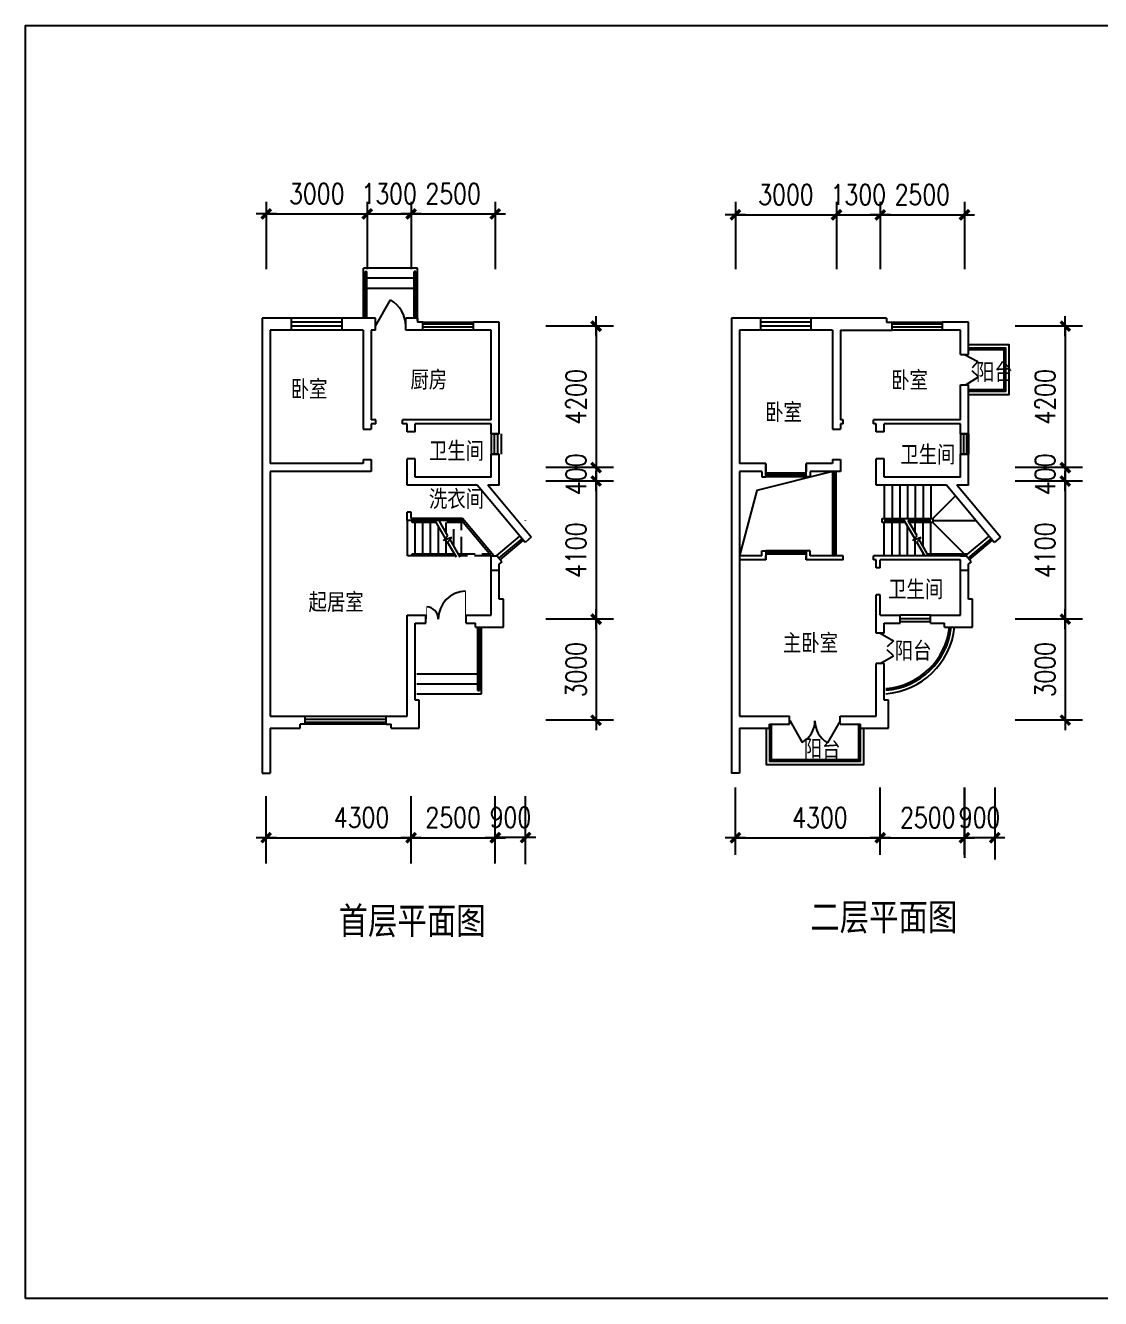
# Model space of a CAD drawing. Extents: x -24330 to 90668, y -60156 to 617.
# Drawn here: x 37208 to 69125, y -60156 to -22356 of the extents above; entities that cross this region are included whole.
import ezdxf
from ezdxf.enums import TextEntityAlignment as Align

# ---------------------------------------------------------------- set-up
doc = ezdxf.new("R2010")
doc.units = 0
doc.header["$LTSCALE"] = 2000
doc.header["$MEASUREMENT"] = 0
doc.linetypes.add('DASH', pattern=[0.35, 0.25, -0.1])
doc.layers.get('0').update_dxf_attribs({"color": 2, "linetype": 'CONTINUOUS'})
doc.layers.get('DEFPOINTS').update_dxf_attribs({"linetype": 'CONTINUOUS'})
for name, color, linetype in [('AXIS', 3, 'CONTINUOUS'), ('PUB_DIM', 3, 'CONTINUOUS'), ('PUB_TEXT', 7, 'CONTINUOUS'), ('PUB_TITLE', 4, 'CONTINUOUS'), ('STAIR', 2, 'CONTINUOUS'), ('WALL', 255, 'CONTINUOUS'), ('WINDOW', 2, 'CONTINUOUS')]:
    doc.layers.add(name, color=color, linetype=linetype)
doc.styles.add('-宋体', font='SimSun.ttf', dxfattribs={"width": 0.8})
doc.styles.add('DIM_FONT', font='SIMPLEX.shx', dxfattribs={"width": 0.8})
doc.styles.add('SIMPLEX', font='SIMPLEX.SHX')
doc.dimstyles.new('AXIS200', dxfattribs={"dimscale": 2, "dimtxt": 300, "dimasz": 1, "dimexe": 250, "dimexo": 300, "dimgap": 150, "dimtad": 1, "dimdec": 0, "dimzin": 0, "dimtxsty": 'DIM_FONT', "dimblk": '_DIMX', "dimcen": 0.09, "dimse1": 1, "dimse2": 1, "dimclrt": 7, "dimazin": 3, "dimtfac": 1, "dimtdec": 0, "dimtix": 1, "dimtmove": 0, "dimatfit": 3, "dimtolj": 1, "dimtzin": 0})

# ---------------------------------------------------------------- blocks, each defined once
blk = doc.blocks.new('_DIMX')
blk.add_line((-150, 0), (150, 0))
at = {"const_width": 50}
blk.add_lwpolyline([(-70, -70), (70, 70)], dxfattribs=at)
blk = doc.blocks.new('*D33')
at = {"color": 0, "linetype": 'BYBLOCK', "ltscale": 2}
blk.add_line((124510, 9876), (128806, 9876), dxfattribs=at)
at = {"layer": 'DEFPOINTS', "color": 0, "linetype": 'BYBLOCK', "ltscale": 2}
for p in [(124508, 15476), (128808, 15476), (128808, 9876)]:
    blk.add_point(p, dxfattribs=at)
at = {"color": 0, "linetype": 'BYBLOCK', "ltscale": 2, "xscale": 2, "yscale": 2, "zscale": 2, "rotation": 180}
blk.add_blockref('_DIMX', (124508, 9876), dxfattribs=at)
at = {"color": 0, "linetype": 'BYBLOCK', "ltscale": 2, "xscale": 2, "yscale": 2, "zscale": 2}
blk.add_blockref('_DIMX', (128808, 9876), dxfattribs=at)
at = {"color": 7, "linetype": 'BYBLOCK', "ltscale": 2, "insert": (127338, 10476), "char_height": 600, "attachment_point": 5, "style": 'DIM_FONT'}
blk.add_mtext('\\A1;4300', dxfattribs=at)
blk = doc.blocks.new('*D34')
at = {"color": 0, "linetype": 'BYBLOCK', "ltscale": 2}
blk.add_line((128810, 9876), (131306, 9876), dxfattribs=at)
at = {"layer": 'DEFPOINTS', "color": 0, "linetype": 'BYBLOCK', "ltscale": 2}
for p in [(128808, 15476), (131308, 15476), (131308, 9876)]:
    blk.add_point(p, dxfattribs=at)
at = {"color": 0, "linetype": 'BYBLOCK', "ltscale": 2, "xscale": 2, "yscale": 2, "zscale": 2, "rotation": 180}
blk.add_blockref('_DIMX', (128808, 9876), dxfattribs=at)
at = {"color": 0, "linetype": 'BYBLOCK', "ltscale": 2, "xscale": 2, "yscale": 2, "zscale": 2}
blk.add_blockref('_DIMX', (131308, 9876), dxfattribs=at)
at = {"color": 7, "linetype": 'BYBLOCK', "ltscale": 2, "insert": (130058, 10476), "char_height": 600, "attachment_point": 5, "style": 'DIM_FONT'}
blk.add_mtext('\\A1;2500', dxfattribs=at)
blk = doc.blocks.new('*D35')
at = {"color": 0, "linetype": 'BYBLOCK', "ltscale": 2}
blk.add_line((134302, 24228), (134302, 20032), dxfattribs=at)
at = {"layer": 'DEFPOINTS', "color": 0, "linetype": 'BYBLOCK', "ltscale": 2}
for p in [(129902, 24230), (129902, 20030), (134302, 20030)]:
    blk.add_point(p, dxfattribs=at)
at = {"color": 0, "linetype": 'BYBLOCK', "ltscale": 2, "xscale": 2, "yscale": 2, "zscale": 2}
for p, rotation in [((134302, 24230), 90), ((134302, 20030), 270)]:
    blk.add_blockref('_DIMX', p, dxfattribs=dict(at, rotation=rotation))
at = {"color": 7, "linetype": 'BYBLOCK', "ltscale": 2, "insert": (133702, 22130), "char_height": 600, "attachment_point": 5, "rotation": 90, "style": 'DIM_FONT'}
blk.add_mtext('\\A1;4200', dxfattribs=at)
blk = doc.blocks.new('*D36')
at = {"color": 0, "linetype": 'BYBLOCK', "ltscale": 2}
for p, q in [((134302, 20032), (134302, 20034)), ((134302, 20030), (134302, 19630)), ((134302, 19628), (134302, 19626))]:
    blk.add_line(p, q, dxfattribs=at)
at = {"layer": 'DEFPOINTS', "color": 0, "linetype": 'BYBLOCK', "ltscale": 2}
for p in [(129902, 20030), (129902, 19630), (134302, 19630)]:
    blk.add_point(p, dxfattribs=at)
at = {"color": 0, "linetype": 'BYBLOCK', "ltscale": 2, "xscale": 2, "yscale": 2, "zscale": 2}
for p, rotation in [((134302, 20030), 270), ((134302, 19630), 90)]:
    blk.add_blockref('_DIMX', p, dxfattribs=dict(at, rotation=rotation))
at = {"color": 7, "linetype": 'BYBLOCK', "ltscale": 2, "insert": (133702, 19830), "char_height": 600, "attachment_point": 5, "rotation": 90, "style": 'DIM_FONT'}
blk.add_mtext('\\A1;400', dxfattribs=at)
blk = doc.blocks.new('*D37')
at = {"color": 0, "linetype": 'BYBLOCK', "ltscale": 2}
blk.add_line((134302, 19628), (134302, 15532), dxfattribs=at)
at = {"layer": 'DEFPOINTS', "color": 0, "linetype": 'BYBLOCK', "ltscale": 2}
for p in [(129902, 19630), (129902, 15530), (134302, 15530)]:
    blk.add_point(p, dxfattribs=at)
at = {"color": 0, "linetype": 'BYBLOCK', "ltscale": 2, "xscale": 2, "yscale": 2, "zscale": 2}
for p, rotation in [((134302, 19630), 90), ((134302, 15530), 270)]:
    blk.add_blockref('_DIMX', p, dxfattribs=dict(at, rotation=rotation))
at = {"color": 7, "linetype": 'BYBLOCK', "ltscale": 2, "insert": (133702, 17580), "char_height": 600, "attachment_point": 5, "rotation": 90, "style": 'DIM_FONT'}
blk.add_mtext('\\A1;4100', dxfattribs=at)
blk = doc.blocks.new('*D38')
at = {"color": 0, "linetype": 'BYBLOCK', "ltscale": 2}
blk.add_line((134302, 15528), (134302, 12532), dxfattribs=at)
at = {"layer": 'DEFPOINTS', "color": 0, "linetype": 'BYBLOCK', "ltscale": 2}
for p in [(129902, 15530), (129902, 12530), (134302, 12530)]:
    blk.add_point(p, dxfattribs=at)
at = {"color": 0, "linetype": 'BYBLOCK', "ltscale": 2, "xscale": 2, "yscale": 2, "zscale": 2}
for p, rotation in [((134302, 15530), 90), ((134302, 12530), 270)]:
    blk.add_blockref('_DIMX', p, dxfattribs=dict(at, rotation=rotation))
at = {"color": 7, "linetype": 'BYBLOCK', "ltscale": 2, "insert": (133702, 14030), "char_height": 600, "attachment_point": 5, "rotation": 90, "style": 'DIM_FONT'}
blk.add_mtext('\\A1;3000', dxfattribs=at)
blk = doc.blocks.new('*D39')
at = {"color": 0, "linetype": 'BYBLOCK', "ltscale": 2}
blk.add_line((124510, 27561), (127506, 27561), dxfattribs=at)
at = {"layer": 'DEFPOINTS', "color": 0, "linetype": 'BYBLOCK', "ltscale": 2}
for p in [(127508, 27561), (124508, 23161), (127508, 23161)]:
    blk.add_point(p, dxfattribs=at)
at = {"color": 0, "linetype": 'BYBLOCK', "ltscale": 2, "xscale": 2, "yscale": 2, "zscale": 2, "rotation": 180}
blk.add_blockref('_DIMX', (124508, 27561), dxfattribs=at)
at = {"color": 0, "linetype": 'BYBLOCK', "ltscale": 2, "xscale": 2, "yscale": 2, "zscale": 2}
blk.add_blockref('_DIMX', (127508, 27561), dxfattribs=at)
at = {"color": 7, "linetype": 'BYBLOCK', "ltscale": 2, "insert": (126008, 28161), "char_height": 600, "attachment_point": 5, "style": 'DIM_FONT'}
blk.add_mtext('\\A1;3000', dxfattribs=at)
blk = doc.blocks.new('*D40')
at = {"color": 0, "linetype": 'BYBLOCK', "ltscale": 2}
for p, q in [((127506, 27561), (127504, 27561)), ((127508, 27561), (128808, 27561)), ((128810, 27561), (128812, 27561))]:
    blk.add_line(p, q, dxfattribs=at)
at = {"layer": 'DEFPOINTS', "color": 0, "linetype": 'BYBLOCK', "ltscale": 2}
for p in [(128808, 27561), (127508, 23161), (128808, 23161)]:
    blk.add_point(p, dxfattribs=at)
at = {"color": 0, "linetype": 'BYBLOCK', "ltscale": 2, "xscale": 2, "yscale": 2, "zscale": 2}
blk.add_blockref('_DIMX', (127508, 27561), dxfattribs=at)
at = {"color": 0, "linetype": 'BYBLOCK', "ltscale": 2, "xscale": 2, "yscale": 2, "zscale": 2, "rotation": 180}
blk.add_blockref('_DIMX', (128808, 27561), dxfattribs=at)
at = {"color": 7, "linetype": 'BYBLOCK', "ltscale": 2, "insert": (128158, 28161), "char_height": 600, "attachment_point": 5, "style": 'DIM_FONT'}
blk.add_mtext('\\A1;1300', dxfattribs=at)
blk = doc.blocks.new('*D41')
at = {"color": 0, "linetype": 'BYBLOCK', "ltscale": 2}
blk.add_line((128810, 27561), (131306, 27561), dxfattribs=at)
at = {"layer": 'DEFPOINTS', "color": 0, "linetype": 'BYBLOCK', "ltscale": 2}
for p in [(131308, 27561), (128808, 23161), (131308, 23161)]:
    blk.add_point(p, dxfattribs=at)
at = {"color": 0, "linetype": 'BYBLOCK', "ltscale": 2, "xscale": 2, "yscale": 2, "zscale": 2, "rotation": 180}
blk.add_blockref('_DIMX', (128808, 27561), dxfattribs=at)
at = {"color": 0, "linetype": 'BYBLOCK', "ltscale": 2, "xscale": 2, "yscale": 2, "zscale": 2}
blk.add_blockref('_DIMX', (131308, 27561), dxfattribs=at)
at = {"color": 7, "linetype": 'BYBLOCK', "ltscale": 2, "insert": (130058, 28161), "char_height": 600, "attachment_point": 5, "style": 'DIM_FONT'}
blk.add_mtext('\\A1;2500', dxfattribs=at)
blk = doc.blocks.new('*D42')
at = {"color": 0, "linetype": 'BYBLOCK', "ltscale": 2}
blk.add_line((103330, 27535), (106326, 27535), dxfattribs=at)
at = {"layer": 'DEFPOINTS', "color": 0, "linetype": 'BYBLOCK', "ltscale": 2}
for p in [(106328, 27535), (103328, 23135), (106328, 23135)]:
    blk.add_point(p, dxfattribs=at)
at = {"color": 0, "linetype": 'BYBLOCK', "ltscale": 2, "xscale": 2, "yscale": 2, "zscale": 2, "rotation": 180}
blk.add_blockref('_DIMX', (103328, 27535), dxfattribs=at)
at = {"color": 0, "linetype": 'BYBLOCK', "ltscale": 2, "xscale": 2, "yscale": 2, "zscale": 2}
blk.add_blockref('_DIMX', (106328, 27535), dxfattribs=at)
at = {"color": 7, "linetype": 'BYBLOCK', "ltscale": 2, "insert": (104828, 28135), "char_height": 600, "attachment_point": 5, "style": 'DIM_FONT'}
blk.add_mtext('\\A1;3000', dxfattribs=at)
blk = doc.blocks.new('*D43')
at = {"color": 0, "linetype": 'BYBLOCK', "ltscale": 2}
blk.add_line((103330, 9039), (107626, 9039), dxfattribs=at)
at = {"layer": 'DEFPOINTS', "color": 0, "linetype": 'BYBLOCK', "ltscale": 2}
for p in [(103328, 14639), (107628, 14639), (107628, 9039)]:
    blk.add_point(p, dxfattribs=at)
at = {"color": 0, "linetype": 'BYBLOCK', "ltscale": 2, "xscale": 2, "yscale": 2, "zscale": 2, "rotation": 180}
blk.add_blockref('_DIMX', (103328, 9039), dxfattribs=at)
at = {"color": 0, "linetype": 'BYBLOCK', "ltscale": 2, "xscale": 2, "yscale": 2, "zscale": 2}
blk.add_blockref('_DIMX', (107628, 9039), dxfattribs=at)
at = {"color": 7, "linetype": 'BYBLOCK', "ltscale": 2, "insert": (105838, 9639), "char_height": 600, "attachment_point": 5, "style": 'DIM_FONT'}
blk.add_mtext('\\A1;4300', dxfattribs=at)
blk = doc.blocks.new('*D44')
at = {"color": 0, "linetype": 'BYBLOCK', "ltscale": 2}
blk.add_line((113122, 19628), (113122, 15532), dxfattribs=at)
at = {"layer": 'DEFPOINTS', "color": 0, "linetype": 'BYBLOCK', "ltscale": 2}
for p in [(108722, 19630), (108722, 15530), (113122, 15530)]:
    blk.add_point(p, dxfattribs=at)
at = {"color": 0, "linetype": 'BYBLOCK', "ltscale": 2, "xscale": 2, "yscale": 2, "zscale": 2}
for p, rotation in [((113122, 19630), 90), ((113122, 15530), 270)]:
    blk.add_blockref('_DIMX', p, dxfattribs=dict(at, rotation=rotation))
at = {"color": 7, "linetype": 'BYBLOCK', "ltscale": 2, "insert": (112522, 17580), "char_height": 600, "attachment_point": 5, "rotation": 90, "style": 'DIM_FONT'}
blk.add_mtext('\\A1;4100', dxfattribs=at)
blk = doc.blocks.new('*D45')
at = {"color": 0, "linetype": 'BYBLOCK', "ltscale": 2}
blk.add_line((113122, 15528), (113122, 12532), dxfattribs=at)
at = {"layer": 'DEFPOINTS', "color": 0, "linetype": 'BYBLOCK', "ltscale": 2}
for p in [(108722, 15530), (108722, 12530), (113122, 12530)]:
    blk.add_point(p, dxfattribs=at)
at = {"color": 0, "linetype": 'BYBLOCK', "ltscale": 2, "xscale": 2, "yscale": 2, "zscale": 2}
for p, rotation in [((113122, 15530), 90), ((113122, 12530), 270)]:
    blk.add_blockref('_DIMX', p, dxfattribs=dict(at, rotation=rotation))
at = {"color": 7, "linetype": 'BYBLOCK', "ltscale": 2, "insert": (112522, 14030), "char_height": 600, "attachment_point": 5, "rotation": 90, "style": 'DIM_FONT'}
blk.add_mtext('\\A1;3000', dxfattribs=at)
blk = doc.blocks.new('*D46')
at = {"color": 0, "linetype": 'BYBLOCK', "ltscale": 2}
blk.add_line((107630, 9039), (110126, 9039), dxfattribs=at)
at = {"layer": 'DEFPOINTS', "color": 0, "linetype": 'BYBLOCK', "ltscale": 2}
for p in [(107628, 14639), (110128, 14639), (110128, 9039)]:
    blk.add_point(p, dxfattribs=at)
at = {"color": 0, "linetype": 'BYBLOCK', "ltscale": 2, "xscale": 2, "yscale": 2, "zscale": 2, "rotation": 180}
blk.add_blockref('_DIMX', (107628, 9039), dxfattribs=at)
at = {"color": 0, "linetype": 'BYBLOCK', "ltscale": 2, "xscale": 2, "yscale": 2, "zscale": 2}
blk.add_blockref('_DIMX', (110128, 9039), dxfattribs=at)
at = {"color": 7, "linetype": 'BYBLOCK', "ltscale": 2, "insert": (109038, 9639), "char_height": 600, "attachment_point": 5, "style": 'DIM_FONT'}
blk.add_mtext('\\A1;2500', dxfattribs=at)
blk = doc.blocks.new('*D47')
at = {"color": 0, "linetype": 'BYBLOCK', "ltscale": 2}
for p, q in [((113122, 20032), (113122, 20034)), ((113122, 20030), (113122, 19630)), ((113122, 19628), (113122, 19626))]:
    blk.add_line(p, q, dxfattribs=at)
at = {"layer": 'DEFPOINTS', "color": 0, "linetype": 'BYBLOCK', "ltscale": 2}
for p in [(108722, 20030), (108722, 19630), (113122, 19630)]:
    blk.add_point(p, dxfattribs=at)
at = {"color": 0, "linetype": 'BYBLOCK', "ltscale": 2, "xscale": 2, "yscale": 2, "zscale": 2}
for p, rotation in [((113122, 20030), 270), ((113122, 19630), 90)]:
    blk.add_blockref('_DIMX', p, dxfattribs=dict(at, rotation=rotation))
at = {"color": 7, "linetype": 'BYBLOCK', "ltscale": 2, "insert": (112522, 19830), "char_height": 600, "attachment_point": 5, "rotation": 90, "style": 'DIM_FONT'}
blk.add_mtext('\\A1;400', dxfattribs=at)
blk = doc.blocks.new('*D48')
at = {"color": 0, "linetype": 'BYBLOCK', "ltscale": 2}
blk.add_line((113122, 24228), (113122, 20032), dxfattribs=at)
at = {"layer": 'DEFPOINTS', "color": 0, "linetype": 'BYBLOCK', "ltscale": 2}
for p in [(108722, 24230), (108722, 20030), (113122, 20030)]:
    blk.add_point(p, dxfattribs=at)
at = {"color": 0, "linetype": 'BYBLOCK', "ltscale": 2, "xscale": 2, "yscale": 2, "zscale": 2}
for p, rotation in [((113122, 24230), 90), ((113122, 20030), 270)]:
    blk.add_blockref('_DIMX', p, dxfattribs=dict(at, rotation=rotation))
at = {"color": 7, "linetype": 'BYBLOCK', "ltscale": 2, "insert": (112522, 22130), "char_height": 600, "attachment_point": 5, "rotation": 90, "style": 'DIM_FONT'}
blk.add_mtext('\\A1;4200', dxfattribs=at)
blk = doc.blocks.new('*D49')
at = {"color": 0, "linetype": 'BYBLOCK', "ltscale": 2}
blk.add_line((107630, 27535), (110126, 27535), dxfattribs=at)
at = {"layer": 'DEFPOINTS', "color": 0, "linetype": 'BYBLOCK', "ltscale": 2}
for p in [(110128, 27535), (107628, 23135), (110128, 23135)]:
    blk.add_point(p, dxfattribs=at)
at = {"color": 0, "linetype": 'BYBLOCK', "ltscale": 2, "xscale": 2, "yscale": 2, "zscale": 2, "rotation": 180}
blk.add_blockref('_DIMX', (107628, 27535), dxfattribs=at)
at = {"color": 0, "linetype": 'BYBLOCK', "ltscale": 2, "xscale": 2, "yscale": 2, "zscale": 2}
blk.add_blockref('_DIMX', (110128, 27535), dxfattribs=at)
at = {"color": 7, "linetype": 'BYBLOCK', "ltscale": 2, "insert": (108878, 28135), "char_height": 600, "attachment_point": 5, "style": 'DIM_FONT'}
blk.add_mtext('\\A1;2500', dxfattribs=at)
blk = doc.blocks.new('*D50')
at = {"color": 0, "linetype": 'BYBLOCK', "ltscale": 2}
for p, q in [((106326, 27535), (106324, 27535)), ((106328, 27535), (107628, 27535)), ((107630, 27535), (107632, 27535))]:
    blk.add_line(p, q, dxfattribs=at)
at = {"layer": 'DEFPOINTS', "color": 0, "linetype": 'BYBLOCK', "ltscale": 2}
for p in [(107628, 27535), (106328, 23135), (107628, 23135)]:
    blk.add_point(p, dxfattribs=at)
at = {"color": 0, "linetype": 'BYBLOCK', "ltscale": 2, "xscale": 2, "yscale": 2, "zscale": 2}
blk.add_blockref('_DIMX', (106328, 27535), dxfattribs=at)
at = {"color": 0, "linetype": 'BYBLOCK', "ltscale": 2, "xscale": 2, "yscale": 2, "zscale": 2, "rotation": 180}
blk.add_blockref('_DIMX', (107628, 27535), dxfattribs=at)
at = {"color": 7, "linetype": 'BYBLOCK', "ltscale": 2, "insert": (106978, 28135), "char_height": 600, "attachment_point": 5, "style": 'DIM_FONT'}
blk.add_mtext('\\A1;1300', dxfattribs=at)
blk = doc.blocks.new('*D60')
at = {"color": 0, "linetype": 'BYBLOCK', "ltscale": 2}
for p, q in [((110126, 9040), (110124, 9040)), ((111028, 9040), (110128, 9040)), ((111030, 9040), (111032, 9040))]:
    blk.add_line(p, q, dxfattribs=at)
at = {"layer": 'DEFPOINTS', "color": 0, "linetype": 'BYBLOCK', "ltscale": 2}
for p in [(110128, 10040), (111028, 10040), (110128, 9040)]:
    blk.add_point(p, dxfattribs=at)
at = {"color": 0, "linetype": 'BYBLOCK', "ltscale": 2, "xscale": 2, "yscale": 2, "zscale": 2}
blk.add_blockref('_DIMX', (110128, 9040), dxfattribs=at)
at = {"color": 0, "linetype": 'BYBLOCK', "ltscale": 2, "xscale": 2, "yscale": 2, "zscale": 2, "rotation": 180}
blk.add_blockref('_DIMX', (111028, 9040), dxfattribs=at)
at = {"color": 7, "linetype": 'BYBLOCK', "ltscale": 2, "insert": (110578, 9640), "char_height": 600, "attachment_point": 5, "style": 'DIM_FONT'}
blk.add_mtext('\\A1;900', dxfattribs=at)
blk = doc.blocks.new('*D62')
at = {"color": 0, "linetype": 'BYBLOCK', "ltscale": 2}
for p, q in [((131306, 9877), (131304, 9877)), ((132208, 9877), (131308, 9877)), ((132210, 9877), (132212, 9877))]:
    blk.add_line(p, q, dxfattribs=at)
at = {"layer": 'DEFPOINTS', "color": 0, "linetype": 'BYBLOCK', "ltscale": 2}
for p in [(131308, 10877), (132208, 10877), (131308, 9877)]:
    blk.add_point(p, dxfattribs=at)
at = {"color": 0, "linetype": 'BYBLOCK', "ltscale": 2, "xscale": 2, "yscale": 2, "zscale": 2}
blk.add_blockref('_DIMX', (131308, 9877), dxfattribs=at)
at = {"color": 0, "linetype": 'BYBLOCK', "ltscale": 2, "xscale": 2, "yscale": 2, "zscale": 2, "rotation": 180}
blk.add_blockref('_DIMX', (132208, 9877), dxfattribs=at)
at = {"color": 7, "linetype": 'BYBLOCK', "ltscale": 2, "insert": (131758, 10477), "char_height": 600, "attachment_point": 5, "style": 'DIM_FONT'}
blk.add_mtext('\\A1;900', dxfattribs=at)
blk = doc.blocks.new('M_A4TRU')
for p, q in [((-0.5, 0), (-0.25, -0.433)), ((0.5, 0), (0.25, -0.433)), ((-0.25, -0.433), (-0.048, -0.231)), ((0.25, -0.433), (0.048, -0.231))]:
    blk.add_line(p, q)
blk = doc.blocks.new('_DBLK1')
for p, q in [((-0.5, 0), (-0.25, -0.433)), ((0.5, 0), (0.25, -0.433))]:
    blk.add_line(p, q)
for centre, start, end in [((-0.5, 0), 300, 0), ((0.5, 0), 180, 240)]:
    blk.add_arc(centre, 0.5, start, end)

msp = doc.modelspace()

# ---------------------------------------------------------------- linework, layer by layer
for p, q in [((47246, -31044.5), (47246, -29564)), ((48846, -29564), (47246, -29564)), ((47296, -31044.5), (47296, -29664)), ((47296, -29664), (47346, -29664)), ((47346, -31044.5), (47346, -29664)), ((48746, -31044), (48746, -29664)), ((48796, -29664), (48746, -29664)), ((48796, -31044), (48796, -29664)), ((48846, -31114), (48846, -29564)), ((47296, -29864), (47246, -29864)), ((47296, -30164), (47246, -30164)), ((48746, -29864), (47346, -29864)), ((48746, -30164), (47346, -30164)), ((48846, -29864), (48796, -29864)), ((48846, -30164), (48796, -30164)), ((47596, -31284), (48046, -30504.6)), ((46606, -31044), (45106, -31044)), ((46606, -31164.6), (45106, -31164.6)), ((46606, -31283.4), (45106, -31283.4)), ((49006, -31210.7), (50506, -31210.7)), ((49006, -31307.3), (50506, -31307.3)), ((60535, -31044), (59035, -31044)), ((60535, -31164.6), (59035, -31164.6)), ((60535, -31283.4), (59035, -31283.4)), ((62935, -31210.7), (64435, -31210.7)), ((62935, -31307.3), (64435, -31307.3)), ((46606, -31404), (45106, -31404)), ((50506, -31404), (49006, -31404)), ((60535, -31404), (59035, -31404)), ((64435, -31404), (62935, -31404)), ((51036, -34484), (51036, -35084)), ((51132.7, -35084), (51132.7, -34484)), ((51229.3, -35084), (51229.3, -34484)), ((51326, -34484), (51326, -35084)), ((64965, -34484), (64965, -35084)), ((65061.7, -35084), (65061.7, -34484)), ((65158.3, -35084), (65158.3, -34484)), ((60385, -35654), (59185, -35654)), ((60385, -35704), (59185, -35704)), ((60385, -35754), (59185, -35754)), ((61165, -35604), (61165, -38104)), ((61215, -35604), (61215, -38104)), ((61265, -35604), (61265, -38104)), ((60385, -37954), (59185, -37954)), ((60385, -38004), (59185, -38004)), ((60385, -38054), (59185, -38054)), ((64075, -39864), (63175, -39864)), ((63175, -39960.7), (64075, -39960.7)), ((63175, -40057.3), (64075, -40057.3)), ((45516, -42864), (47916, -42864)), ((47916, -42960.7), (45516, -42960.7)), ((47916, -43057.3), (45516, -43057.3)), ((47916, -43104), (45516, -43104))]:
    msp.add_line(p, q)
at = {"linetype": 'CONTINUOUS', "ltscale": 2}
for p, q in [((49006, -31164), (50506, -31164)), ((62935, -31164), (64435, -31164)), ((65205, -34484), (65205, -35084)), ((65085, -44984), (65085, -47069)), ((65985, -44984), (65985, -47121))]:
    msp.add_line(p, q, dxfattribs=at)
for points in [[(65205, -31824), (66405, -31824), (66405, -33324), (65205, -33324)], [(65205, -31924), (66305, -31924), (66305, -33224), (65205, -33224)], [(65205, -31974), (66255, -31974), (66255, -33174), (65205, -33174)], [(61165, -35604), (58920, -36159), (58405, -38104)], [(59195, -43224), (59195, -44304), (62095, -44304), (62095, -43224)], [(59295, -43224), (59295, -44204), (61995, -44204), (61995, -43224)], [(59345, -43104), (59345, -44154), (61945, -44154), (61945, -43104)]]:
    msp.add_lwpolyline(points)
at = {"const_width": 24}
for points in [[(50273.2, -39985.7), (50273.2, -39155.2)], [(49118.8, -39982.3), (49118.8, -39613.9)]]:
    msp.add_lwpolyline(points, dxfattribs=at)
for centre, radius, start, end in [((47596, -31284), 900, 0, 60), ((50301.5, -39986.3), 838.5, 91.93969, 179.72377), ((49095.1, -39980.9), 368, 359.78987, 85.75083), ((62585, -39984), 2220, 274.39181, 353.79373), ((62585, -39984), 2120, 274.59941, 353.49975), ((62585, -39984), 2070, 274.71076, 353.34204)]:
    msp.add_arc(centre, radius, start, end)
at = {"layer": 'AXIS'}
for p, q in [((44356, -27594), (44356, -29594)), ((47356, -27594), (47356, -29594)), ((48656, -27594), (48656, -29594)), ((51156, -27594), (51156, -29594)), ((58285, -27594), (58285, -29594)), ((61285, -27594), (61285, -29594)), ((62585, -27594), (62585, -29594)), ((65085, -27594), (65085, -29594)), ((54661, -31284), (52661, -31284)), ((68590, -31284), (66590, -31284)), ((54661, -35484), (52661, -35484)), ((68590, -35484), (66590, -35484)), ((54661, -35884), (52661, -35884)), ((68590, -35884), (66590, -35884)), ((54661, -39984), (52661, -39984)), ((68590, -39984), (66590, -39984)), ((54661, -42984), (52661, -42984)), ((68590, -42984), (66590, -42984)), ((44356, -47236), (44356, -45236)), ((48656, -47236), (48656, -45236)), ((51156, -47236), (51156, -45236)), ((58285, -46984), (58285, -44984)), ((62585, -46984), (62585, -44984)), ((65085, -46984), (65085, -44984))]:
    msp.add_line(p, q, dxfattribs=at)
at = {"layer": 'PUB_DIM'}
for p, q in [((52056, -37054), (52056, -37044)), ((52056, -47258), (52056, -45236))]:
    msp.add_line(p, q, dxfattribs=at)
at = {"layer": 'PUB_TITLE', "linetype": 'CONTINUOUS', "ltscale": 2}
msp.add_lwpolyline([(37208, -60156), (37208, -22356), (90668, -22356), (90668, -60156)], close=True, dxfattribs=at)
at = {"layer": 'STAIR'}
for p, q in [((62705, -36004), (62705, -36994)), ((62935, -36004), (62935, -36994)), ((63165, -36004), (63165, -36994)), ((63395, -36004), (63395, -36994)), ((63625, -36004), (63625, -36994)), ((63855, -36004), (63855, -36994)), ((64085, -36004), (64085, -36994)), ((64145, -36994), (64818.3, -36320.7)), ((62645, -36994), (64145, -36994)), ((62645, -37114), (62645, -36994)), ((64145, -36994), (64145, -37114)), ((48546, -37054), (48546, -37054)), ((48546, -38104), (48546, -37054)), ((48686, -37114), (48686, -37054)), ((49405.2, -37114), (48686, -37114)), ((48776, -38044), (48776, -37114)), ((49006, -38044), (49006, -37114)), ((49236, -38044), (49236, -37114)), ((49678.9, -37588.1), (49370.5, -37054)), ((49466, -38044), (49466, -37219.4)), ((49751.6, -37514), (49486, -37054)), ((63334.2, -37114), (62645, -37114)), ((63299.5, -37054), (62705, -37054)), ((62705, -38104), (62705, -37114)), ((62935, -38104), (62935, -37114)), ((63165, -38104), (63165, -37114)), ((63607.9, -37588.1), (63299.5, -37054)), ((63395, -38104), (63395, -37219.4)), ((64085, -37054), (63415, -37054)), ((64085, -37054), (63415, -37054)), ((63680.6, -37514), (63415, -37054)), ((64145, -37114), (63449.6, -37114)), ((64145, -37114), (63449.6, -37114)), ((63625, -37417.7), (63625, -37114)), ((63855, -37816.1), (63855, -37114)), ((64085, -37054), (64085, -37054)), ((64085, -37054), (64085, -37054)), ((64085, -38044), (64085, -37114)), ((64145, -37054), (65426.4, -37054)), ((64145, -37054), (64145, -37114)), ((64145, -37114), (65127.1, -38096.1)), ((49620.7, -37647.3), (49751.6, -37514)), ((49870.9, -37560.7), (49620.7, -37647.3)), ((49696, -38044), (49696, -37570.7)), ((49740, -37694), (49870.9, -37560.7)), ((50001.7, -38147.3), (49740, -37694)), ((50117.2, -38147.3), (49812.7, -37619.9)), ((63549.7, -37647.3), (63680.6, -37514)), ((63549.7, -37647.3), (63680.6, -37514)), ((63799.9, -37560.7), (63549.7, -37647.3)), ((63799.9, -37560.7), (63549.7, -37647.3)), ((63625, -38104), (63625, -37570.7)), ((63669, -37694), (63799.9, -37560.7)), ((63669, -37694), (63799.9, -37560.7)), ((63905.7, -38104), (63669, -37694)), ((64021.2, -38104), (63741.7, -37619.9)), ((49976.7, -38104), (48546, -38104)), ((48686, -38104), (48686, -38044)), ((48686, -38044), (49942.1, -38044)), ((49926, -38044), (49926, -38016.1)), ((63855, -38104), (63855, -38016.1)), ((63986.6, -38044), (65189.2, -38044)), ((50641, -42104), (50641, -40224)), ((50691, -42104), (50691, -40224)), ((50746, -42204), (50746, -40224)), ((48826, -41604), (50641, -41604)), ((48826, -41904), (50641, -41904)), ((50691, -41604), (50746, -41604)), ((50691, -41904), (50746, -41904)), ((48826, -42204), (50746, -42204)), ((50641, -42104), (50691, -42104))]:
    msp.add_line(p, q, dxfattribs=at)
at = {"layer": 'STAIR', "linetype": 'DASH'}
for p, q in [((50216, -37054), (49486, -37054)), ((50216, -37114), (49520.6, -37114)), ((49696, -37417.7), (49696, -37114)), ((49926, -37816.1), (49926, -37114)), ((50156, -37054), (50156, -37054)), ((50156, -38044), (50156, -37114)), ((50216, -37054), (50216, -37114)), ((50057.6, -38044), (50985.7, -38044)), ((51036, -38104), (50092.2, -38104))]:
    msp.add_line(p, q, dxfattribs=at)
at = {"layer": 'WALL'}
for p, q in [((45106, -31044.5), (44236, -31044.5)), ((44236, -31044.5), (44236, -35364)), ((45106, -31404), (45106, -31044.5)), ((47596, -31044.5), (46606, -31044.5)), ((46606, -31404), (46606, -31044.5)), ((47596, -31404), (47596, -31044.5)), ((48496, -31404), (48496, -31044)), ((48846, -31044), (48496, -31044)), ((48846, -31044), (48846, -31164)), ((49006, -31164), (48846, -31164)), ((49006, -31404), (49006, -31164)), ((49006, -31404), (49006, -31164)), ((51276, -31164), (50506, -31164)), ((50506, -31404), (50506, -31164)), ((50506, -31404), (50506, -31164)), ((51276, -34484), (51276, -31164)), ((59035, -31044.5), (58165, -31044.5)), ((58165, -31044.5), (58165, -35364)), ((59035, -31404), (59035, -31044.5)), ((60535, -31404), (60535, -31044.5)), ((61525, -31044.5), (60535, -31044.5)), ((62775, -31044), (61525, -31044.5)), ((62775, -31044), (62775, -31164)), ((62775, -31164), (62935, -31164)), ((62935, -31404), (62935, -31164)), ((62935, -31404), (62935, -31164)), ((65205, -31164), (64435, -31164)), ((64435, -31404), (64435, -31164)), ((64435, -31404), (64435, -31164)), ((65205, -32124), (65205, -31164)), ((44476, -31404), (44476, -35364)), ((45106, -31404), (44476, -31404)), ((47236, -31404), (46606, -31404)), ((47236, -31404), (47236, -34344)), ((47476, -31404), (47476, -34064)), ((47596, -31404), (47476, -31404)), ((49006, -31404), (48496, -31404)), ((51036, -31404), (50506, -31404)), ((51036, -34064), (51036, -31404)), ((58405, -31404), (58405, -35364)), ((59035, -31404), (58405, -31404)), ((61165, -31404), (60535, -31404)), ((61165, -31404), (61165, -34344)), ((61405, -31404), (61405, -34064)), ((61405, -31404), (62935, -31404)), ((64965, -31404), (64435, -31404)), ((64965, -32124), (64965, -31404)), ((64965, -32124), (65205, -32124)), ((64965, -34064), (64965, -33024)), ((64965, -33024), (65205, -33024)), ((65205, -34484), (65205, -33024)), ((47236, -34344), (47476, -34344)), ((47606, -34064), (47476, -34064)), ((47476, -34184), (47476, -34344)), ((47606, -34184), (47476, -34184)), ((47606, -34184), (47606, -34064)), ((51036, -34064), (48406, -34064)), ((48406, -34184), (48406, -34064)), ((48536, -34184), (48406, -34184)), ((48536, -34424), (48536, -34184)), ((51036, -34184), (48776, -34184)), ((48776, -34424), (48776, -34184)), ((51036, -34484), (51036, -34184)), ((61165, -34344), (61405, -34344)), ((61485, -34064), (61405, -34064)), ((61405, -34184), (61405, -34344)), ((61485, -34184), (61405, -34184)), ((61485, -34184), (61485, -34064)), ((64965, -34064), (62385, -34064)), ((62385, -34184), (62385, -34064)), ((62465, -34184), (62385, -34184)), ((62465, -34424), (62465, -34184)), ((64965, -34184), (62705, -34184)), ((62705, -34424), (62705, -34184)), ((64965, -34484), (64965, -34184)), ((48776, -34424), (48536, -34424)), ((51036, -34484), (51036, -34504)), ((51036, -34484), (51276, -34484)), ((51276, -34484), (51036, -34484)), ((62705, -34424), (62465, -34424)), ((65205, -34484), (64965, -34484)), ((64965, -34484), (65205, -34484)), ((51036, -35764), (51036, -35084)), ((51036, -35084), (51276, -35084)), ((51276, -35084), (51036, -35084)), ((51276, -36004), (51276, -35084)), ((64965, -35764), (64965, -35084)), ((65205, -35084), (64965, -35084)), ((64965, -35084), (65205, -35084)), ((65205, -36004), (65205, -35084)), ((44236, -35364), (44236, -44559)), ((47236, -35364), (44476, -35364)), ((47236, -35244), (47236, -35364)), ((47236, -35244), (47476, -35244)), ((47476, -35244), (47476, -35604)), ((48776, -35224), (48536, -35224)), ((48536, -36004), (48536, -35224)), ((48776, -35764), (48776, -35224)), ((58165, -35364), (58165, -38104)), ((59185, -35364), (58405, -35364)), ((59185, -35364), (59185, -35604)), ((59185, -35754), (59185, -35364)), ((61165, -35364), (60385, -35364)), ((60385, -35364), (60385, -35604)), ((60385, -35754), (60385, -35364)), ((61165, -35244), (61405, -35244)), ((61165, -35244), (61165, -35364)), ((61405, -35244), (61405, -35604)), ((62705, -35224), (62465, -35224)), ((62465, -36004), (62465, -35224)), ((62705, -35764), (62705, -35224)), ((47476, -35604), (44476, -35604)), ((44476, -35604), (44476, -42864)), ((51036, -35764), (48776, -35764)), ((58405, -35604), (58405, -38104)), ((59065, -35604), (58405, -35604)), ((59065, -35604), (59065, -35754)), ((59065, -35754), (59185, -35754)), ((59185, -35754), (59185, -35604)), ((60385, -35754), (60385, -35604)), ((60505, -35754), (60385, -35754)), ((61405, -35604), (60505, -35604)), ((60505, -35604), (60505, -35754)), ((64965, -35764), (62705, -35764)), ((48656, -36004), (48536, -36004)), ((50618, -36004), (48576, -36004)), ((52041.1, -37703), (50618, -36004)), ((51276, -36004), (50931, -36004)), ((52225, -37548.9), (50931, -36004)), ((62585, -36004), (62465, -36004)), ((64547, -36004), (62505, -36004)), ((65970.1, -37703), (64547, -36004)), ((65205, -36004), (64860, -36004)), ((66154, -37548.9), (64860, -36004)), ((48536, -37054), (48536, -36804)), ((48656, -36804), (48536, -36804)), ((48656, -36994), (48656, -36804)), ((50184.6, -36994), (48656, -36994)), ((51114.3, -38104), (50184.6, -36994)), ((50156.5, -37054), (48536, -37054)), ((51036, -38104), (50156.5, -37054)), ((52225, -37548.9), (52041.1, -37703)), ((66154, -37548.9), (65970.1, -37703)), ((51036, -39864), (51036, -38104)), ((51036, -38104), (51202.9, -38104)), ((51351.1, -38280.9), (51202.9, -38104)), ((58165, -38104), (58165, -44559)), ((59065, -38104), (58405, -38104)), ((58405, -38104), (58405, -42864)), ((59065, -38104), (59065, -37954)), ((59065, -37954), (59185, -37954)), ((59185, -37954), (59185, -38104)), ((59185, -37954), (59185, -38224)), ((59185, -38224), (59185, -38104)), ((60505, -37954), (60385, -37954)), ((60385, -37954), (60385, -38104)), ((60385, -37954), (60385, -38224)), ((60385, -38224), (60385, -38104)), ((60505, -38104), (60505, -37954)), ((61485, -38104), (60505, -38104)), ((61485, -38224), (61485, -38104)), ((63941.2, -38104), (62385, -38104)), ((62585, -38104), (62385, -38104)), ((62385, -38224), (62385, -38104)), ((64965, -38104), (63941.2, -38104)), ((64965, -38104), (65131.9, -38104)), ((65280.1, -38280.9), (65131.9, -38104)), ((51036, -38526), (51276, -38526)), ((51351.1, -38280.9), (51276, -38343.8)), ((51276, -39394), (51276, -38343.8)), ((59185, -38224), (58405, -38224)), ((61165, -38224), (60385, -38224)), ((61165, -38224), (61165, -38224)), ((61485, -38224), (61165, -38224)), ((62465, -38224), (62385, -38224)), ((62425, -38224), (62385, -38224)), ((62465, -38464), (62465, -38224)), ((62585, -38464), (62465, -38464)), ((64965, -38224), (62585, -38224)), ((62585, -38464), (62585, -38224)), ((64965, -39864), (64965, -38224)), ((64965, -38526), (65205, -38526)), ((65280.1, -38280.9), (65205, -38343.8)), ((65205, -39394), (65205, -38343.8)), ((62465, -40404), (62465, -39264)), ((62585, -39264), (62465, -39264)), ((62585, -39864), (62585, -39264)), ((51396, -39394), (51276, -39394)), ((51396, -40224), (51396, -39394)), ((65325, -39394), (65205, -39394)), ((65325, -40224), (65325, -39394)), ((48536, -42864), (48536, -39864)), ((48536, -39864), (49096, -39864)), ((49096, -40104), (49096, -39864)), ((50296, -39864), (51036, -39864)), ((50296, -40104), (50296, -39864)), ((62585, -39864), (63175, -39864)), ((63175, -40104), (63175, -39864)), ((64075, -39864), (64965, -39864)), ((64075, -40104), (64075, -39864)), ((48776, -42394), (48776, -40104)), ((48776, -40104), (49096, -40104)), ((50296, -40104), (50566, -40104)), ((50566, -40224), (50566, -40104)), ((50566, -40224), (51396, -40224)), ((62705, -40404), (62465, -40404)), ((62705, -40104), (63175, -40104)), ((62705, -40404), (62705, -40104)), ((64075, -40104), (64495, -40104)), ((64495, -40224), (64495, -40104)), ((64495, -40224), (65325, -40224)), ((62465, -42864), (62465, -41304)), ((62705, -41304), (62465, -41304)), ((62705, -42394), (62705, -41304)), ((48896, -42394), (48776, -42394)), ((48896, -43224), (48896, -42394)), ((62825, -42394), (62705, -42394)), ((62825, -43224), (62825, -42394)), ((44476, -42864), (45516, -42864)), ((45516, -43104), (45516, -42864)), ((47916, -42864), (48536, -42864)), ((47916, -43104), (47916, -42864)), ((58405, -42864), (59895, -42864)), ((59895, -43104), (59895, -42864)), ((61395, -43104), (61395, -42864)), ((61395, -42864), (62465, -42864)), ((44476, -43224), (44476, -44559)), ((44476, -43224), (45366, -43224)), ((45516, -43104), (45366, -43104)), ((45366, -43224), (45366, -43104)), ((47916, -43104), (48066, -43104)), ((48066, -43224), (48066, -43104)), ((48066, -43224), (48896, -43224)), ((58405, -43224), (58405, -44559)), ((58405, -43224), (59295, -43224)), ((59295, -43104), (59895, -43104)), ((59295, -43224), (59295, -43104)), ((61395, -43104), (61995, -43104)), ((61995, -43224), (61995, -43104)), ((61995, -43224), (62825, -43224)), ((44236, -44559), (44476, -44559)), ((58405, -44559), (58165, -44559))]:
    msp.add_line(p, q, dxfattribs=at)
at = {"layer": 'WINDOW'}
for p, q in [((51188.6, -38104), (51887, -37519.1)), ((51261.2, -38173.6), (51951.2, -37595.7)), ((51299.7, -38219.6), (51989.7, -37641.7)), ((65117.6, -38104), (65816, -37519.1)), ((65190.2, -38173.6), (65880.2, -37595.7)), ((65228.7, -38219.6), (65918.7, -37641.7))]:
    msp.add_line(p, q, dxfattribs=at)

# ---------------------------------------------------------------- block references
at = {"layer": 'WINDOW', "linetype": 'CONTINUOUS', "ltscale": 2}
for name, p, xscale, yscale, zscale, rotation in [('M_A4TRU', (65105.9, -32575.6), 900, -900, 900, 272.405009259), ('M_A4TRU', (62585, -40852), 900, 900, 900, 90), ('_DBLK1', (60647, -42999.9), 1500, 1500, 1500, 359.548861453)]:
    msp.add_blockref(name, p, dxfattribs=dict(at, xscale=xscale, yscale=yscale, zscale=zscale, rotation=rotation))

# ---------------------------------------------------------------- texts
at = {"style": 'SIMPLEX', "flags": 9}
for p in [(45856, -31224), (59785, -31224)]:
    msp.add_attdef('A', text='', height=1, dxfattribs=at).set_placement(p, align=Align.MIDDLE)
at = {"layer": 'PUB_TEXT', "linetype": 'CONTINUOUS', "ltscale": 2, "style": '-宋体', "width": 0.8}
for s, height, p in [('阳台', 500, (65425.7, -32893)), ('卧室', 500, (45082.3, -33394)), ('厨房', 500, (48636.8, -33114)), ('卧室', 500, (62908.3, -33129)), ('卧室', 500, (59167.3, -34081)), ('卫生间', 500, (49186.3, -35232)), ('卫生间', 500, (63179.3, -35340)), ('洗衣间', 500, (49186.3, -36657.1)), ('卫生间', 500, (62817.3, -39340)), ('起居室', 500, (45612, -39719)), ('主卧室', 500, (59693.3, -40934)), ('阳台', 500, (63016.7, -41165)), ('阳台', 500, (60313.7, -44072)), ('二层平面图', 800, (60506.9, -49226)), ('首层平面图', 800, (46503.9, -49338))]:
    msp.add_text(s, height=height, dxfattribs=at).set_placement(p)

# ---------------------------------------------------------------- dimensions: what is measured, and where the dimension line sits
at = {"layer": 'AXIS'}
for p1, p2, picture, middle, set_off in [((44356, -32353), (47356, -32353), '*D39', (45856, -27353), (-80152, -55514)), ((58285, -32379), (61285, -32379), '*D42', (59785, -27379), (-45043, -55514)), ((49750, -31284), (49750, -35484), '*D35', (53550, -33384), (-80152, -55514)), ((63679, -31284), (63679, -35484), '*D48', (67479, -33384), (-45043, -55514))]:
    dim = msp.add_aligned_dim(p1=p1, p2=p2, distance=4400, dimstyle='AXIS200', dxfattribs=at)
    dim.commit()
    dim.dimension.update_dxf_attribs({"geometry": picture, "text_midpoint": middle, "insert": set_off})
for base, p1, p2, picture, middle, set_off in [((48656, -27953), (47356, -32353), (48656, -32353), '*D40', (48006, -27353), (-80152, -55514)), ((51156, -27953), (48656, -32353), (51156, -32353), '*D41', (49906, -27353), (-80152, -55514)), ((62585, -27979), (61285, -32379), (62585, -32379), '*D50', (61935, -27379), (-45043, -55514)), ((65085, -27979), (62585, -32379), (65085, -32379), '*D49', (63835, -27379), (-45043, -55514)), ((51156, -46472), (48656, -40872), (51156, -40872), '*D34', (49906, -45872), (-80152, -56348))]:
    dim = msp.add_linear_dim(base=base, p1=p1, p2=p2, dimstyle='AXIS200', dxfattribs=at)
    dim.commit()
    dim.dimension.update_dxf_attribs({"geometry": picture, "text_midpoint": middle, "insert": set_off})
for base, p1, p2, picture, middle, set_off in [((54150, -35884), (49750, -35484), (49750, -35884), '*D36', (53550, -35684), (-80152, -55514)), ((68079, -35884), (63679, -35484), (63679, -35884), '*D47', (67479, -35684), (-45043, -55514)), ((54150, -39984), (49750, -35884), (49750, -39984), '*D37', (53550, -37934), (-80152, -55514)), ((68079, -39984), (63679, -35884), (63679, -39984), '*D44', (67479, -37934), (-45043, -55514)), ((54150, -42984), (49750, -39984), (49750, -42984), '*D38', (53550, -41484), (-80152, -55514)), ((68079, -42984), (63679, -39984), (63679, -42984), '*D45', (67479, -41484), (-45043, -55514))]:
    dim = msp.add_linear_dim(base=base, p1=p1, p2=p2, angle=270, dimstyle='AXIS200', dxfattribs=at)
    dim.commit()
    dim.dimension.update_dxf_attribs({"geometry": picture, "text_midpoint": middle, "insert": set_off})
for base, p1, p2, picture, middle, set_off in [((48656, -46472), (44356, -40872), (48656, -40872), '*D33', (47186, -45872), (-80152, -56348)), ((62585, -46475), (58285, -40875), (62585, -40875), '*D43', (60795, -45875), (-45043, -55514)), ((65085, -46475), (62585, -40875), (65085, -40875), '*D46', (63995, -45875), (-45043, -55514))]:
    dim = msp.add_linear_dim(base=base, p1=p1, p2=p2, dimstyle='AXIS200', dxfattribs=at)
    dim.commit()
    dim.dimension.update_dxf_attribs({"geometry": picture, "text_midpoint": middle, "dimtype": 160, "insert": set_off})
at = {"layer": 'PUB_DIM', "linetype": 'CONTINUOUS', "ltscale": 2}
for p1, p2, picture, middle, set_off in [((52056, -45471), (51156, -45471), '*D62', (51606, -45871), (-80152, -56348)), ((65985, -45474), (65085, -45474), '*D60', (65535, -45874), (-45043, -55514))]:
    dim = msp.add_aligned_dim(p1=p1, p2=p2, distance=1000, dimstyle='AXIS200', dxfattribs=at)
    dim.commit()
    dim.dimension.update_dxf_attribs({"geometry": picture, "text_midpoint": middle, "insert": set_off})

doc.saveas('drawing.dxf')
